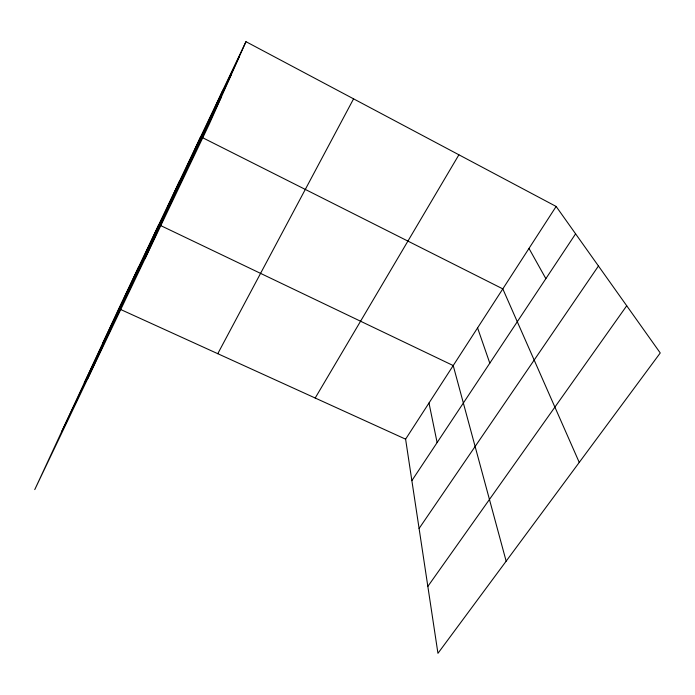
<?xml version="1.0" encoding="UTF-8"?>
<svg xmlns="http://www.w3.org/2000/svg" width="695" height="695" viewBox="0 0 695 695"><rect width="100%" height="100%" fill="white"/><g stroke="black" fill="none" stroke-linecap="round" stroke-linejoin="round"><path stroke-width="1.04" d="M245.969 41.674L209.291 124.084L34.75 489.61L118.784 308.649L245.969 41.674L556.139 206.45L660.25 352.964L437.946 653.326L405.602 439.162L556.139 206.45M214.338 109.028L222.878 90.142M145.029 258.662L200.681 136.733L502.815 288.885L579.248 462.41M167.495 207.327L179.336 181.543M87.692 378.732L158.79 224.676L453.218 365.561L506.151 561.169M123.736 299.128L138.409 267.453M102.86 342.939L239.306 56.634M84.277 382.945L231.374 74.469M61.499 432.003L221.384 96.9M217.77 353.694L353.573 98.838M315.191 398.018L458.9 154.794M411.866 480.636L575.599 233.833M419.094 528.487L598.456 265.994M427.842 586.398L626.716 305.774M118.784 308.649L405.602 439.162M528.991 248.428L545.862 278.652M477.578 327.901L489.801 363.155M428.989 403.013L437.12 442.567"/></g></svg>
